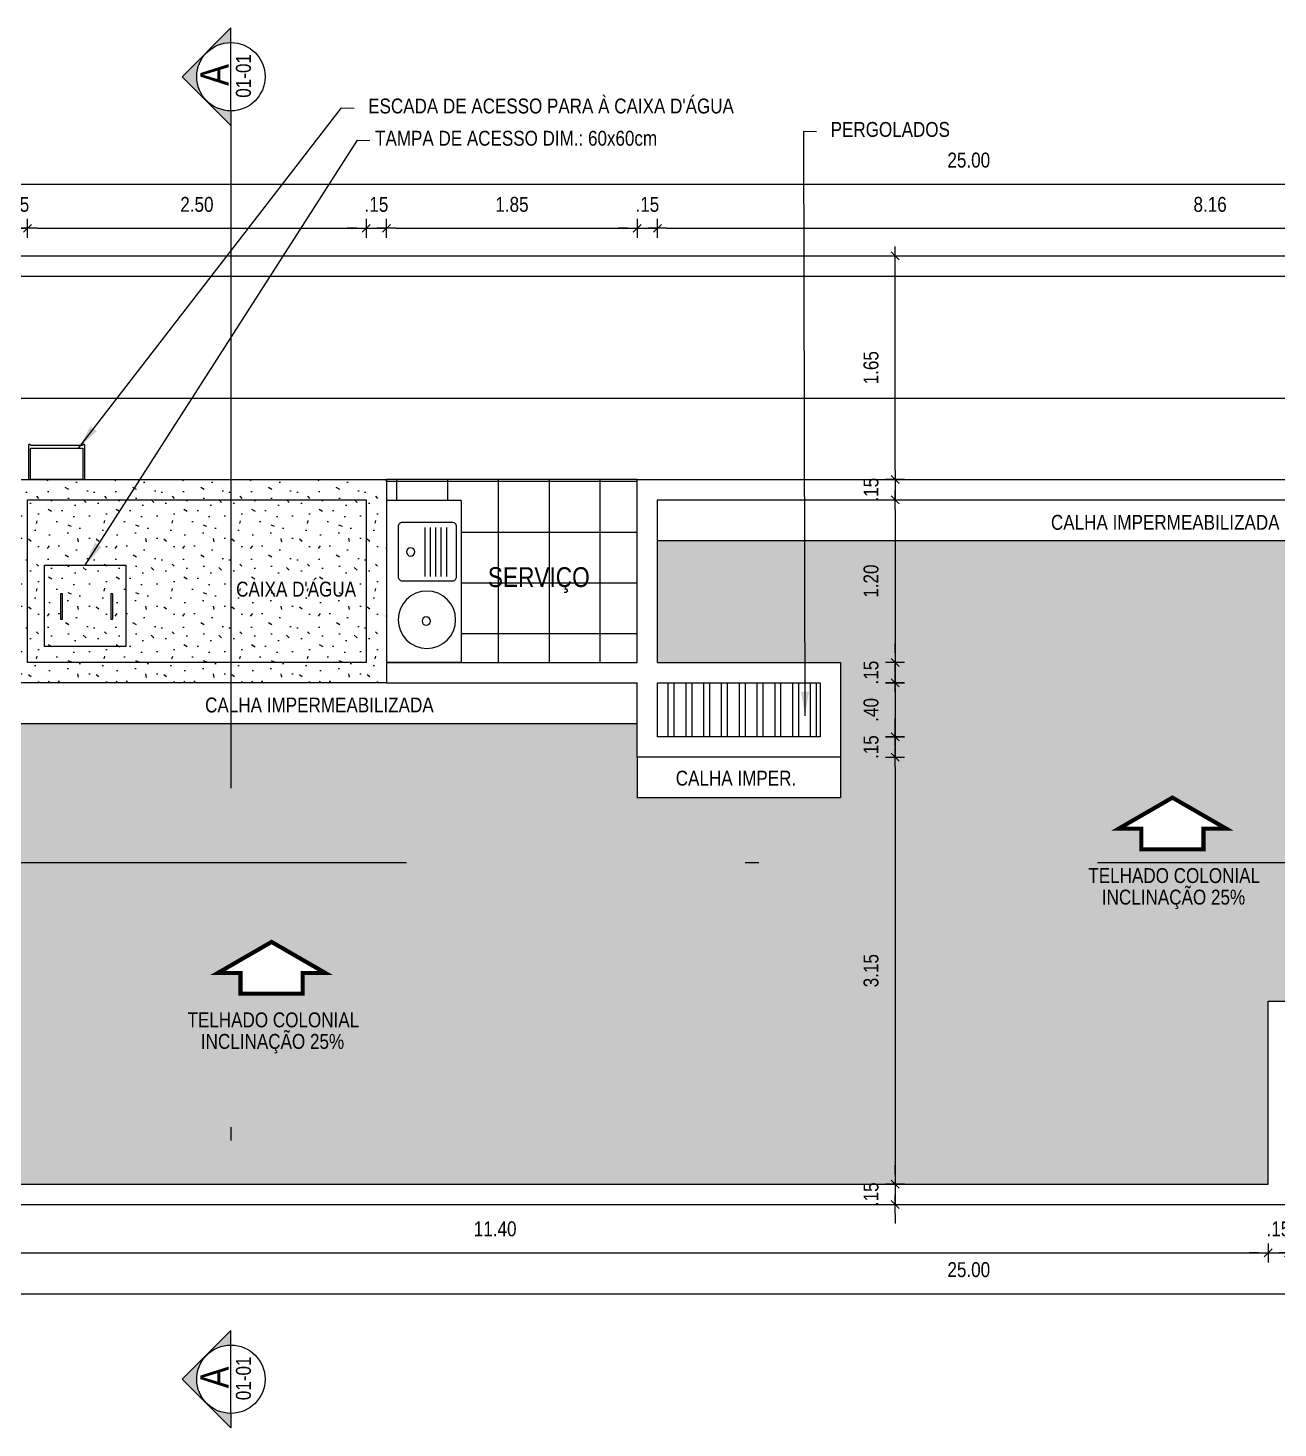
# Model space of a CAD drawing. Header units: millimetres. Extents: x -677 to -23, y -135 to 1112.
# Drawn here: x -60.89 to -51.67, y 851.77 to 862.11 of the extents above; entities that cross this region are included whole.
import ezdxf
from ezdxf.enums import TextEntityAlignment as Align

# ---------------------------------------------------------------- set-up
doc = ezdxf.new("R2010")
doc.units = ezdxf.units.MM
doc.header["$LTSCALE"] = 20
doc.header["$MEASUREMENT"] = 0
doc.header["$PDSIZE"] = -5
doc.linetypes.add('DASHDOT2', pattern=[0.5, 0.25, -0.125, 0, -0.125])
doc.linetypes.add('HIDDEN2', pattern=[0.1875, 0.125, -0.0625])
doc.layers.get('0').update_dxf_attribs({"linetype": 'CONTINUOUS'})
doc.layers.get('Defpoints').update_dxf_attribs({"linetype": 'CONTINUOUS'})
for name, color, linetype in [('AR-ALV', 5, 'CONTINUOUS'), ('COTA', 7, 'CONTINUOUS'), ('COTAS', 7, 'CONTINUOUS'), ('COTAS01', 7, 'CONTINUOUS'), ('E-txt-g', 3, 'CONTINUOUS'), ('ESPECIFICAÇÃO02', 7, 'CONTINUOUS'), ('LAYER4', 7, 'CONTINUOUS'), ('LAYER5', 8, 'CONTINUOUS'), ('LAYER7', 4, 'CONTINUOUS')]:
    doc.layers.add(name, color=color, linetype=linetype)
for name, color, linetype, lineweight in [('E-Cta-W', 7, 'CONTINUOUS', 20), ('E-Lay-9', 9, 'CONTINUOUS', 9), ('E-Pen-C', 4, 'CONTINUOUS', 15), ('E-Pen-G', 3, 'CONTINUOUS', 30), ('E-Txt-W', 7, 'CONTINUOUS', 20)]:
    doc.layers.add(name, color=color, linetype=linetype, lineweight=lineweight)
doc.styles.add('F2', font='swissc.ttf')
doc.styles.add('REG60', font='romans.shx', dxfattribs={"width": 0.8, "height": 0.15})
doc.styles.add('REG80', font='romans.shx', dxfattribs={"width": 0.8, "height": 0.2})
doc.dimstyles.new('DIMENSION-1', dxfattribs={"dimtxt": 0.11, "dimasz": 0.07, "dimexe": 1, "dimexo": 0, "dimgap": 0.12, "dimtad": 1, "dimzin": 7, "dimdsep": 46, "dimtxsty": 'F2', "dimblk1": 'TRACO', "dimblk2": 'TRACO', "dimsah": 1, "dimcen": 1, "dimse1": 1, "dimse2": 1, "dimclrd": 256, "dimclre": 256, "dimclrt": 6, "dimadec": 0, "dimazin": 0, "dimtfac": 1, "dimtix": 1, "dimtmove": 2, "dimatfit": 3, "dimldrblk": 'TRACO', "dimfxl": 1, "dimtolj": 1, "dimtzin": 0, "dimarcsym": 0})
doc.dimstyles.get("Standard").update_dxf_attribs({"dimtxt": 0.18, "dimasz": 0.18, "dimexe": 0.18, "dimexo": 0.0625, "dimgap": 0.09, "dimtad": 0, "dimtih": 1, "dimtoh": 1, "dimdec": 4, "dimzin": 0, "dimdsep": 46, "dimtxsty": 'Standard', "dimcen": 0.09, "dimadec": 0, "dimazin": 0, "dimtfac": 1, "dimtdec": 4, "dimtofl": 0, "dimtmove": 0, "dimatfit": 3, "dimfxl": 1, "dimtolj": 1, "dimtzin": 0, "dimarcsym": 0})

# ---------------------------------------------------------------- blocks, each defined once
blk = doc.blocks.new('TXT-AMB75')
at = {"layer": 'E-txt-g', "style": 'REG80', "width": 0.8, "flags": 8}
blk.add_attdef('TXT', text='', height=0.2, dxfattribs=at).set_placement((0.005, 0.296), align=Align.CENTER)
at = {"layer": 'E-Txt-W', "style": 'REG60', "width": 0.8, "flags": 8}
blk.add_attdef('TXT', text='', height=0.15, dxfattribs=at).set_placement((0.005, 0.027), align=Align.CENTER)
blk = doc.blocks.new('A$C656368A0')
at = {"layer": 'COTAS01', "color": 8}
for p, q in [((0, 1.196), (0, 0)), ((0, 1.196), (0.55, 1.196)), ((0.11, 0.997), (0.11, 0.635)), ((0.15, 0.997), (0.15, 0.635)), ((0.19, 0.997), (0.19, 0.635)), ((0.23, 0.997), (0.23, 0.635)), ((0.27, 0.997), (0.27, 0.635)), ((0, 0), (0.55, 0))]:
    blk.add_line(p, q, dxfattribs=at)
for centre in [(0.374, 0.816), (0.259, 0.305)]:
    blk.add_circle(centre, 0.0307, dxfattribs=at)
at = {"layer": 'ESPECIFICAÇÃO02', "color": 8}
blk.add_lwpolyline([(0.466, 0.633, -0.414214), (0.436, 0.603), (0.065, 0.603, -0.414214), (0.035, 0.633), (0.035, 1.003, -0.414214), (0.065, 1.033), (0.436, 1.033, -0.414214), (0.466, 1.003)], format="xyb", close=True, dxfattribs=at)
blk.add_circle((0.254, 0.315), 0.212, dxfattribs=at)
blk = doc.blocks.new('A$C52F82244')
at = {"layer": 'LAYER5'}
blk.add_hatch(color=2, dxfattribs=at).paths.add_polyline_path([(0.5, 0.85), (0, 0.35), (0.15, 0.35, -1), (0.85, 0.35), (1, 0.35)])
at = {"layer": 'LAYER4', "color": 2}
blk.add_line((0.15, 0.35), (0.85, 0.35), dxfattribs=at)
at = {"layer": 'LAYER7', "color": 2}
for p, q in [((0.5, 0.85), (0, 0.35)), ((0.5, 0.85), (1, 0.35)), ((0.15, 0.35), (0, 0.35)), ((0.85, 0.35), (1, 0.35))]:
    blk.add_line(p, q, dxfattribs=at)
blk.add_circle((0.5, 0.35), 0.35, dxfattribs=at)
blk = doc.blocks.new('Seta')
at = {"const_width": 2}
blk.add_lwpolyline([(10, 15), (10, 25.98), (25, 0), (10, -25.98), (10, -15), (0, -15), (0, 15)], close=True, dxfattribs=at)
blk = doc.blocks.new('TRACO')
at = {"layer": 'E-Pen-C'}
for p, q in [((-1, 0), (1, 0)), ((0, 1), (0, -1))]:
    blk.add_line(p, q, dxfattribs=at)
at = {"layer": 'E-Pen-G'}
blk.add_line((-0.42, -0.42), (0.42, 0.42), dxfattribs=at)
blk = doc.blocks.new('*D542')
at = {"color": 4, "lineweight": -2}
blk.add_line((-63.078, 853.065), (-51.809, 853.065), dxfattribs=at)
at = {"layer": 'Defpoints', "color": 0, "linetype": 'Continuous'}
for p in [(-63.148, 853.573), (-51.739, 853.573), (-51.739, 853.065)]:
    blk.add_point(p, dxfattribs=at)
at = {"color": 4, "linetype": 'Continuous', "lineweight": -2, "xscale": 0.07, "yscale": 0.07, "zscale": 0.07, "rotation": 180}
blk.add_blockref('TRACO', (-63.148, 853.065), dxfattribs=at)
at = {"color": 4, "linetype": 'Continuous', "lineweight": -2, "xscale": 0.07, "yscale": 0.07, "zscale": 0.07}
blk.add_blockref('TRACO', (-51.739, 853.065), dxfattribs=at)
at = {"color": 4, "linetype": 'Continuous', "insert": (-57.444, 853.242), "char_height": 0.11, "attachment_point": 5, "style": 'F2'}
blk.add_mtext('\\A1;11.40', dxfattribs=at)
blk = doc.blocks.new('*D543')
at = {"color": 4, "lineweight": -2}
for p, q in [((-51.809, 853.065), (-51.879, 853.065)), ((-51.739, 853.065), (-51.589, 853.065)), ((-51.519, 853.065), (-51.449, 853.065))]:
    blk.add_line(p, q, dxfattribs=at)
at = {"layer": 'Defpoints', "color": 0, "linetype": 'Continuous'}
for p in [(-51.739, 853.573), (-51.589, 853.573), (-51.589, 853.065)]:
    blk.add_point(p, dxfattribs=at)
at = {"color": 4, "linetype": 'Continuous', "lineweight": -2, "xscale": 0.07, "yscale": 0.07, "zscale": 0.07}
blk.add_blockref('TRACO', (-51.739, 853.065), dxfattribs=at)
at = {"color": 4, "linetype": 'Continuous', "lineweight": -2, "xscale": 0.07, "yscale": 0.07, "zscale": 0.07, "rotation": 180}
blk.add_blockref('TRACO', (-51.589, 853.065), dxfattribs=at)
at = {"color": 4, "linetype": 'Continuous', "insert": (-51.664, 853.242), "char_height": 0.11, "attachment_point": 5, "style": 'F2'}
blk.add_mtext('\\A1;.15', dxfattribs=at)
blk = doc.blocks.new('*D549')
at = {"color": 4, "lineweight": -2}
blk.add_line((-66.379, 852.764), (-41.519, 852.764), dxfattribs=at)
at = {"layer": 'Defpoints', "color": 0, "linetype": 'Continuous'}
for p in [(-66.449, 853.423), (-41.449, 853.423), (-41.449, 852.764)]:
    blk.add_point(p, dxfattribs=at)
at = {"color": 4, "linetype": 'Continuous', "lineweight": -2, "xscale": 0.07, "yscale": 0.07, "zscale": 0.07, "rotation": 180}
blk.add_blockref('TRACO', (-66.449, 852.764), dxfattribs=at)
at = {"color": 4, "linetype": 'Continuous', "lineweight": -2, "xscale": 0.07, "yscale": 0.07, "zscale": 0.07}
blk.add_blockref('TRACO', (-41.449, 852.764), dxfattribs=at)
at = {"color": 4, "linetype": 'Continuous', "insert": (-53.949, 852.941), "char_height": 0.11, "attachment_point": 5, "style": 'F2'}
blk.add_mtext('\\A1;25.00', dxfattribs=at)
blk = doc.blocks.new('*D560')
at = {"color": 4, "lineweight": -2}
for p, q in [((-61.115, 860.627), (-61.185, 860.627)), ((-61.045, 860.627), (-60.895, 860.627)), ((-60.825, 860.627), (-60.755, 860.627))]:
    blk.add_line(p, q, dxfattribs=at)
at = {"layer": 'Defpoints', "color": 0, "linetype": 'Continuous'}
for p in [(-60.895, 860.627), (-61.045, 858.623), (-60.895, 858.623)]:
    blk.add_point(p, dxfattribs=at)
at = {"color": 4, "linetype": 'Continuous', "lineweight": -2, "xscale": 0.07, "yscale": 0.07, "zscale": 0.07}
blk.add_blockref('TRACO', (-61.045, 860.627), dxfattribs=at)
at = {"color": 4, "linetype": 'Continuous', "lineweight": -2, "xscale": 0.07, "yscale": 0.07, "zscale": 0.07, "rotation": 180}
blk.add_blockref('TRACO', (-60.895, 860.627), dxfattribs=at)
at = {"color": 4, "linetype": 'Continuous', "insert": (-60.97, 860.803), "char_height": 0.11, "attachment_point": 5, "style": 'F2'}
blk.add_mtext('\\A1;.15', dxfattribs=at)
blk = doc.blocks.new('*D561')
at = {"color": 4, "lineweight": -2}
blk.add_line((-60.825, 860.627), (-58.465, 860.627), dxfattribs=at)
at = {"layer": 'Defpoints', "color": 0, "linetype": 'Continuous'}
for p in [(-58.395, 860.627), (-60.895, 858.623), (-58.395, 858.623)]:
    blk.add_point(p, dxfattribs=at)
at = {"color": 4, "linetype": 'Continuous', "lineweight": -2, "xscale": 0.07, "yscale": 0.07, "zscale": 0.07, "rotation": 180}
blk.add_blockref('TRACO', (-60.895, 860.627), dxfattribs=at)
at = {"color": 4, "linetype": 'Continuous', "lineweight": -2, "xscale": 0.07, "yscale": 0.07, "zscale": 0.07}
blk.add_blockref('TRACO', (-58.395, 860.627), dxfattribs=at)
at = {"color": 4, "linetype": 'Continuous', "insert": (-59.645, 860.803), "char_height": 0.11, "attachment_point": 5, "style": 'F2'}
blk.add_mtext('\\A1;2.50', dxfattribs=at)
blk = doc.blocks.new('*D562')
at = {"color": 4, "lineweight": -2}
for p, q in [((-58.465, 860.627), (-58.535, 860.627)), ((-58.395, 860.627), (-58.245, 860.627)), ((-58.175, 860.627), (-58.105, 860.627))]:
    blk.add_line(p, q, dxfattribs=at)
at = {"layer": 'Defpoints', "color": 0, "linetype": 'Continuous'}
for p in [(-58.245, 860.627), (-58.395, 858.623), (-58.245, 858.623)]:
    blk.add_point(p, dxfattribs=at)
at = {"color": 4, "linetype": 'Continuous', "lineweight": -2, "xscale": 0.07, "yscale": 0.07, "zscale": 0.07}
blk.add_blockref('TRACO', (-58.395, 860.627), dxfattribs=at)
at = {"color": 4, "linetype": 'Continuous', "lineweight": -2, "xscale": 0.07, "yscale": 0.07, "zscale": 0.07, "rotation": 180}
blk.add_blockref('TRACO', (-58.245, 860.627), dxfattribs=at)
at = {"color": 4, "linetype": 'Continuous', "insert": (-58.32, 860.803), "char_height": 0.11, "attachment_point": 5, "style": 'F2'}
blk.add_mtext('\\A1;.15', dxfattribs=at)
blk = doc.blocks.new('*D563')
at = {"color": 4, "lineweight": -2}
blk.add_line((-58.175, 860.627), (-56.466, 860.627), dxfattribs=at)
at = {"layer": 'Defpoints', "color": 0, "linetype": 'Continuous'}
for p in [(-56.396, 860.627), (-58.245, 858.623), (-56.396, 858.579)]:
    blk.add_point(p, dxfattribs=at)
at = {"color": 4, "linetype": 'Continuous', "lineweight": -2, "xscale": 0.07, "yscale": 0.07, "zscale": 0.07, "rotation": 180}
blk.add_blockref('TRACO', (-58.245, 860.627), dxfattribs=at)
at = {"color": 4, "linetype": 'Continuous', "lineweight": -2, "xscale": 0.07, "yscale": 0.07, "zscale": 0.07}
blk.add_blockref('TRACO', (-56.396, 860.627), dxfattribs=at)
at = {"color": 4, "linetype": 'Continuous', "insert": (-57.32, 860.803), "char_height": 0.11, "attachment_point": 5, "style": 'F2'}
blk.add_mtext('\\A1;1.85', dxfattribs=at)
blk = doc.blocks.new('*D564')
at = {"color": 4, "lineweight": -2}
for p, q in [((-56.466, 860.627), (-56.536, 860.627)), ((-56.396, 860.627), (-56.246, 860.627)), ((-56.176, 860.627), (-56.106, 860.627))]:
    blk.add_line(p, q, dxfattribs=at)
at = {"layer": 'Defpoints', "color": 0, "linetype": 'Continuous'}
for p in [(-56.246, 860.627), (-56.396, 858.579), (-56.246, 858.579)]:
    blk.add_point(p, dxfattribs=at)
at = {"color": 4, "linetype": 'Continuous', "lineweight": -2, "xscale": 0.07, "yscale": 0.07, "zscale": 0.07}
blk.add_blockref('TRACO', (-56.396, 860.627), dxfattribs=at)
at = {"color": 4, "linetype": 'Continuous', "lineweight": -2, "xscale": 0.07, "yscale": 0.07, "zscale": 0.07, "rotation": 180}
blk.add_blockref('TRACO', (-56.246, 860.627), dxfattribs=at)
at = {"color": 4, "linetype": 'Continuous', "insert": (-56.321, 860.803), "char_height": 0.11, "attachment_point": 5, "style": 'F2'}
blk.add_mtext('\\A1;.15', dxfattribs=at)
blk = doc.blocks.new('*D565')
at = {"color": 4, "lineweight": -2}
blk.add_line((-56.176, 860.627), (-48.159, 860.627), dxfattribs=at)
at = {"layer": 'Defpoints', "color": 0, "linetype": 'Continuous'}
for p in [(-48.089, 860.627), (-56.246, 858.579), (-48.089, 858.623)]:
    blk.add_point(p, dxfattribs=at)
at = {"color": 4, "linetype": 'Continuous', "lineweight": -2, "xscale": 0.07, "yscale": 0.07, "zscale": 0.07, "rotation": 180}
blk.add_blockref('TRACO', (-56.246, 860.627), dxfattribs=at)
at = {"color": 4, "linetype": 'Continuous', "lineweight": -2, "xscale": 0.07, "yscale": 0.07, "zscale": 0.07}
blk.add_blockref('TRACO', (-48.089, 860.627), dxfattribs=at)
at = {"color": 4, "linetype": 'Continuous', "insert": (-52.168, 860.803), "char_height": 0.11, "attachment_point": 5, "style": 'F2'}
blk.add_mtext('\\A1;8.16', dxfattribs=at)
blk = doc.blocks.new('*D568')
at = {"color": 4, "lineweight": -2}
blk.add_line((-66.379, 860.954), (-41.519, 860.954), dxfattribs=at)
at = {"layer": 'Defpoints', "color": 0, "linetype": 'Continuous'}
for p in [(-41.449, 860.954), (-66.449, 860.423), (-41.449, 860.423)]:
    blk.add_point(p, dxfattribs=at)
at = {"color": 4, "linetype": 'Continuous', "lineweight": -2, "xscale": 0.07, "yscale": 0.07, "zscale": 0.07, "rotation": 180}
blk.add_blockref('TRACO', (-66.449, 860.954), dxfattribs=at)
at = {"color": 4, "linetype": 'Continuous', "lineweight": -2, "xscale": 0.07, "yscale": 0.07, "zscale": 0.07}
blk.add_blockref('TRACO', (-41.449, 860.954), dxfattribs=at)
at = {"color": 4, "linetype": 'Continuous', "insert": (-53.949, 861.13), "char_height": 0.11, "attachment_point": 5, "style": 'F2'}
blk.add_mtext('\\A1;25.00', dxfattribs=at)
blk = doc.blocks.new('*D578')
at = {"color": 4, "lineweight": -2}
for p, q in [((-54.493, 858.843), (-54.493, 858.913)), ((-54.493, 858.773), (-54.493, 858.623)), ((-54.493, 858.553), (-54.493, 858.483))]:
    blk.add_line(p, q, dxfattribs=at)
at = {"layer": 'Defpoints', "color": 0, "linetype": 'Continuous'}
for p in [(-54.711, 858.773), (-54.711, 858.623), (-54.493, 858.623)]:
    blk.add_point(p, dxfattribs=at)
at = {"color": 4, "linetype": 'Continuous', "lineweight": -2, "xscale": 0.07, "yscale": 0.07, "zscale": 0.07}
for p, rotation in [((-54.493, 858.773), 270), ((-54.493, 858.623), 90)]:
    blk.add_blockref('TRACO', p, dxfattribs=dict(at, rotation=rotation))
at = {"color": 4, "linetype": 'Continuous', "insert": (-54.67, 858.698), "char_height": 0.11, "attachment_point": 5, "rotation": 90, "style": 'F2'}
blk.add_mtext('\\A1;.15', dxfattribs=at)
blk = doc.blocks.new('*D579')
at = {"color": 4, "lineweight": -2}
blk.add_line((-54.493, 858.553), (-54.493, 857.493), dxfattribs=at)
at = {"layer": 'Defpoints', "color": 0, "linetype": 'Continuous'}
for p in [(-54.711, 858.623), (-54.896, 857.423), (-54.493, 857.423)]:
    blk.add_point(p, dxfattribs=at)
at = {"color": 4, "linetype": 'Continuous', "lineweight": -2, "xscale": 0.07, "yscale": 0.07, "zscale": 0.07}
for p, rotation in [((-54.493, 858.623), 90), ((-54.493, 857.423), 270)]:
    blk.add_blockref('TRACO', p, dxfattribs=dict(at, rotation=rotation))
at = {"color": 4, "linetype": 'Continuous', "insert": (-54.67, 858.023), "char_height": 0.11, "attachment_point": 5, "rotation": 90, "style": 'F2'}
blk.add_mtext('\\A1;1.20', dxfattribs=at)
blk = doc.blocks.new('*D580')
at = {"color": 4, "lineweight": -2}
for p, q in [((-54.493, 857.493), (-54.493, 857.563)), ((-54.493, 857.423), (-54.493, 857.273)), ((-54.493, 857.203), (-54.493, 857.133))]:
    blk.add_line(p, q, dxfattribs=at)
at = {"layer": 'Defpoints', "color": 0, "linetype": 'Continuous'}
for p in [(-54.896, 857.423), (-55.046, 857.273), (-54.493, 857.273)]:
    blk.add_point(p, dxfattribs=at)
at = {"color": 4, "linetype": 'Continuous', "lineweight": -2, "xscale": 0.07, "yscale": 0.07, "zscale": 0.07}
for p, rotation in [((-54.493, 857.423), 270), ((-54.493, 857.273), 90)]:
    blk.add_blockref('TRACO', p, dxfattribs=dict(at, rotation=rotation))
at = {"color": 4, "linetype": 'Continuous', "insert": (-54.67, 857.348), "char_height": 0.11, "attachment_point": 5, "rotation": 90, "style": 'F2'}
blk.add_mtext('\\A1;.15', dxfattribs=at)
blk = doc.blocks.new('*D581')
at = {"color": 4, "lineweight": -2}
for p, q in [((-54.493, 857.343), (-54.493, 857.413)), ((-54.493, 857.273), (-54.493, 856.873)), ((-54.493, 856.803), (-54.493, 856.733))]:
    blk.add_line(p, q, dxfattribs=at)
at = {"layer": 'Defpoints', "color": 0, "linetype": 'Continuous'}
for p in [(-55.046, 857.273), (-55.046, 856.873), (-54.493, 856.873)]:
    blk.add_point(p, dxfattribs=at)
at = {"color": 4, "linetype": 'Continuous', "lineweight": -2, "xscale": 0.07, "yscale": 0.07, "zscale": 0.07}
for p, rotation in [((-54.493, 857.273), 270), ((-54.493, 856.873), 90)]:
    blk.add_blockref('TRACO', p, dxfattribs=dict(at, rotation=rotation))
at = {"color": 4, "linetype": 'Continuous', "insert": (-54.67, 857.073), "char_height": 0.11, "attachment_point": 5, "rotation": 90, "style": 'F2'}
blk.add_mtext('\\A1;.40', dxfattribs=at)
blk = doc.blocks.new('*D582')
at = {"color": 4, "lineweight": -2}
for p, q in [((-54.493, 856.943), (-54.493, 857.013)), ((-54.493, 856.873), (-54.493, 856.723)), ((-54.493, 856.653), (-54.493, 856.583))]:
    blk.add_line(p, q, dxfattribs=at)
at = {"layer": 'Defpoints', "color": 0, "linetype": 'Continuous'}
for p in [(-55.046, 856.873), (-54.896, 856.723), (-54.493, 856.723)]:
    blk.add_point(p, dxfattribs=at)
at = {"color": 4, "linetype": 'Continuous', "lineweight": -2, "xscale": 0.07, "yscale": 0.07, "zscale": 0.07}
for p, rotation in [((-54.493, 856.873), 270), ((-54.493, 856.723), 90)]:
    blk.add_blockref('TRACO', p, dxfattribs=dict(at, rotation=rotation))
at = {"color": 4, "linetype": 'Continuous', "insert": (-54.67, 856.798), "char_height": 0.11, "attachment_point": 5, "rotation": 90, "style": 'F2'}
blk.add_mtext('\\A1;.15', dxfattribs=at)
blk = doc.blocks.new('*D583')
at = {"color": 4, "lineweight": -2}
blk.add_line((-54.493, 856.653), (-54.493, 853.643), dxfattribs=at)
at = {"layer": 'Defpoints', "color": 0, "linetype": 'Continuous'}
for p in [(-54.896, 856.723), (-54.494, 853.573), (-54.493, 853.573)]:
    blk.add_point(p, dxfattribs=at)
at = {"color": 4, "linetype": 'Continuous', "lineweight": -2, "xscale": 0.07, "yscale": 0.07, "zscale": 0.07}
for p, rotation in [((-54.493, 856.723), 90), ((-54.493, 853.573), 270)]:
    blk.add_blockref('TRACO', p, dxfattribs=dict(at, rotation=rotation))
at = {"color": 4, "linetype": 'Continuous', "insert": (-54.67, 855.148), "char_height": 0.11, "attachment_point": 5, "rotation": 90, "style": 'F2'}
blk.add_mtext('\\A1;3.15', dxfattribs=at)
blk = doc.blocks.new('*D584')
at = {"color": 4, "lineweight": -2}
for p, q in [((-54.493, 853.643), (-54.493, 853.713)), ((-54.493, 853.573), (-54.493, 853.423)), ((-54.493, 853.353), (-54.493, 853.283))]:
    blk.add_line(p, q, dxfattribs=at)
at = {"layer": 'Defpoints', "color": 0, "linetype": 'Continuous'}
for p in [(-54.494, 853.573), (-54.494, 853.423), (-54.493, 853.423)]:
    blk.add_point(p, dxfattribs=at)
at = {"color": 4, "linetype": 'Continuous', "lineweight": -2, "xscale": 0.07, "yscale": 0.07, "zscale": 0.07}
for p, rotation in [((-54.493, 853.573), 270), ((-54.493, 853.423), 90)]:
    blk.add_blockref('TRACO', p, dxfattribs=dict(at, rotation=rotation))
at = {"color": 4, "linetype": 'Continuous', "insert": (-54.67, 853.498), "char_height": 0.11, "attachment_point": 5, "rotation": 90, "style": 'F2'}
blk.add_mtext('\\A1;.15', dxfattribs=at)
blk = doc.blocks.new('*D585')
at = {"color": 4, "lineweight": -2}
blk.add_line((-54.493, 858.843), (-54.493, 860.353), dxfattribs=at)
at = {"layer": 'Defpoints', "color": 0, "linetype": 'Continuous'}
for p in [(-56.396, 860.423), (-54.493, 860.423), (-56.396, 858.773)]:
    blk.add_point(p, dxfattribs=at)
at = {"color": 4, "linetype": 'Continuous', "lineweight": -2, "xscale": 0.07, "yscale": 0.07, "zscale": 0.07}
for p, rotation in [((-54.493, 860.423), 90), ((-54.493, 858.773), 270)]:
    blk.add_blockref('TRACO', p, dxfattribs=dict(at, rotation=rotation))
at = {"color": 4, "linetype": 'Continuous', "insert": (-54.67, 859.598), "char_height": 0.11, "attachment_point": 5, "rotation": 90, "style": 'F2'}
blk.add_mtext('\\A1;1.65', dxfattribs=at)

msp = doc.modelspace()

# ---------------------------------------------------------------- hatches: boundary and pattern name
at = {"linetype": 'Continuous'}
h = msp.add_hatch(dxfattribs=at)
h.set_pattern_fill('STIP2', color=8, scale=0.5, style=0, pattern_type=2)
h.set_pattern_definition([(0, (-84.37393, 308.09877), (0, 0.5), [0, -0.5]), (0, (-84.31393, 308.01877), (0, 0.5), [0, -0.5]), (0, (-84.33893, 307.89877), (0, 0.5), [0, -0.5]), (0, (-84.16393, 307.78377), (0, 0.5), [0, -0.5]), (0, (-84.17893, 307.96377), (0, 0.5), [0, -0.5]), (0, (-84.04393, 308.08377), (0, 0.5), [0, -0.5]), (0, (-84.21893, 308.11877), (0, 0.5), [0, -0.5]), (0, (-84.00893, 307.91377), (0, 0.5), [0, -0.5]), (0, (-84.03393, 307.75377), (0, 0.5), [0, -0.5]), (0, (-84.40393, 307.67877), (0, 0.5), [0, -0.5]), (0, (-84.31393, 307.77877), (0, 0.5), [0, -0.5]), (0, (-84.24393, 307.68377), (0, 0.5), [0, -0.5]), (0, (-83.93893, 308.00377), (0, 0.5), [0, -0.5]), (0, (-84.09893, 307.87877), (0, 0.5), [0, -0.5]), (0, (-84.13893, 308.04377), (0, 0.5), [0, -0.5]), (0, (-84.05393, 307.99877), (0, 0.5), [0, -0.5]), (0, (-84.23393, 307.86377), (0, 0.5), [0, -0.5]), (0, (-84.09393, 308.13377), (0, 0.5), [0, -0.5]), (0, (-83.93893, 307.83877), (0, 0.5), [0, -0.5]), (0, (-83.95393, 307.68877), (0, 0.5), [0, -0.5]), (75.9638, (-84.32893, 307.94877), (-0.49999903, -1.500000273), [0.0206155, -2.0409375]), (329.0362, (-84.24393, 308.053775), (-1.499999011, 1.000001242), [0.029155, -2.886321]), (338.1986, (-84.09893, 307.938775), (1.500000137, -0.499999955), [0.026926, -2.6656565]), (149.0362, (-84.09393, 307.698775), (1.499999011, -1.000001242), [0.029155, -2.886321]), (53.1301, (-84.24893, 307.76377), (1.000000062, 1.499999959), [0.025, -2.475]), (315, (-83.98393, 308.12377), (0.50000015, -1e-16), [0.0282845, -0.6788225]), (101.3099, (-84.01893, 307.81377), (-0.499998816, 2.000000376), [0.025495, -2.5240145]), (323.1301, (-84.38893, 307.83377), (1.499999959, -1.000000062), [0.025, -2.475]), (315, (-84.32893, 308.14877), (0.50000015, -1e-16), [0.021213, -0.6858935])])
h.paths.add_polyline_path([(-61.045, 858.773), (-58.245, 858.773), (-58.245, 857.273), (-61.045, 857.273)])
h.paths.add_polyline_path([(-59.36, 857.871), (-58.465, 857.871), (-58.465, 858.085), (-59.36, 858.085)], flags=24)
h = msp.add_hatch()
h.set_pattern_fill('ANSI37,_O', color=8, scale=3, angle=45)
h.set_pattern_definition([(90, (-84.41893, 301.88542), (-0.375, 6e-17), []), (180, (-84.41893, 301.88542), (-6e-17, -0.375), [])])
h.paths.add_polyline_path([(-58.245, 858.773), (-58.245, 858.62), (-57.694, 858.62), (-57.694, 857.423), (-56.396, 857.423), (-56.396, 858.773)])
h.paths.add_polyline_path([(-57.511, 857.887), (-56.734, 857.887), (-56.734, 858.177), (-57.511, 858.177)], flags=24)
h = msp.add_hatch(dxfattribs=at)
h.set_pattern_fill('TROOF1', color=8, scale=0.15, angle=180, style=0, pattern_type=2)
h.set_pattern_definition([(180, (-84.41893, 307.66377), (-0.15, -0.15), [0.048, -0.102]), (305.2176, (-84.5629314, 307.648775), (-1.05000017453, 1.49999987498), [0.03121305, -3.0900849]), (340.71, (-84.5449314, 307.623275), (-2.550000777635, 0.8999979741), [0.0317844, -3.1466586]), (19.29, (-84.5149314, 307.612775), (2.550000777635, 0.8999979741), [0.0317844, -3.1466586]), (54.7824, (-84.4849314, 307.623275), (1.05000017453, 1.49999987498), [0.03121305, -3.0900849]), (90, (-84.46693, 307.64877), (-0.15, 0.15), [0.015, -0.135]), (270, (-84.56293, 307.66377), (0.15, -0.15), [0.015, -0.135]), (180, (-84.41893, 307.65777), (-0.15, -0.15), [0.042, -0.108]), (306.3844, (-84.5689314, 307.645775), (-1.650001937525, 2.24999858293), [0.0354012, -3.50472585]), (342.3499, (-84.5479314, 307.617275), (2.850000422915, -0.899998778574), [0.0346302, -3.42838875]), (17.6501, (-84.5149314, 307.606775), (-2.850000422915, -0.899998778574), [0.0346302, -3.42838875]), (53.6156, (-84.4819314, 307.617275), (1.650001937525, 2.24999858293), [0.0354012, -3.50472585]), (90, (-84.46093, 307.64577), (-0.15, 0.15), [0.012, -0.138]), (270, (-84.56893, 307.65777), (0.15, -0.15), [0.012, -0.138]), (180, (-84.56293, 307.65777), (-0.15, -0.15), [0.006, -0.144]), (267.3974, (-84.4609314, 307.645775), (0.1500021288, 3.14999989794), [0.13213635, -3.17127105]), (272.6026, (-84.5689314, 307.645775), (0.1500021288, -3.14999989794), [0.13213635, -3.17127105]), (180, (-84.56293, 307.66377), (-0.15, -0.15), [0.006, -0.144])])
h.paths.add_polyline_path([(-63.148, 858.323), (-63.148, 853.573), (-51.739, 853.573), (-51.739, 854.923), (-50.589, 854.923), (-50.589, 853.573), (-44.739, 853.573), (-44.739, 856.273), (-48.089, 856.273), (-48.089, 858.323), (-56.246, 858.323), (-56.246, 857.423), (-54.896, 857.423), (-54.896, 856.423), (-56.396, 856.423), (-56.396, 856.973), (-61.045, 856.973), (-61.045, 858.323)])
h.paths.add_polyline_path([(-59.698, 854.699), (-58.464, 854.699), (-58.464, 854.872), (-59.698, 854.872)], flags=24)
h.paths.add_polyline_path([(-59.629, 854.494), (-58.544, 854.494), (-58.544, 854.752), (-59.629, 854.752)], flags=24)
h.paths.add_polyline_path([(-59.324, 855.131), (-59.492, 855.131), (-59.094, 855.361), (-58.697, 855.131), (-58.865, 855.131), (-58.865, 854.978), (-59.324, 854.978)], flags=16)
h.paths.add_polyline_path([(-53.05, 855.764), (-51.815, 855.764), (-51.815, 855.937), (-53.05, 855.937)], flags=24)
h.paths.add_polyline_path([(-52.981, 855.559), (-51.895, 855.559), (-51.895, 855.817), (-52.981, 855.817)], flags=24)
h.paths.add_polyline_path([(-52.675, 856.196), (-52.843, 856.196), (-52.446, 856.426), (-52.049, 856.196), (-52.217, 856.196), (-52.217, 856.043), (-52.675, 856.043)], flags=16)
h.paths.add_polyline_path([(-47.107, 854.545), (-45.872, 854.545), (-45.872, 854.718), (-47.107, 854.718)], flags=24)
h.paths.add_polyline_path([(-47.038, 854.34), (-45.952, 854.34), (-45.952, 854.598), (-47.038, 854.598)], flags=24)
h.paths.add_polyline_path([(-46.732, 854.977), (-46.9, 854.977), (-46.503, 855.207), (-46.105, 854.977), (-46.273, 854.977), (-46.273, 854.824), (-46.732, 854.824)], flags=16)
h.paths.add_polyline_path([(-54.554, 854.994), (-54.554, 855.305), (-54.784, 855.305), (-54.784, 854.994)], flags=24)
h.paths.add_polyline_path([(-54.554, 856.678), (-54.554, 856.915), (-54.784, 856.915), (-54.784, 856.678)], flags=24)
h.paths.add_polyline_path([(-54.554, 856.952), (-54.554, 857.19), (-54.784, 857.19), (-54.784, 856.952)], flags=24)
h.paths.add_polyline_path([(-54.554, 857.228), (-54.554, 857.465), (-54.784, 857.465), (-54.784, 857.228)], flags=24)
h.paths.add_polyline_path([(-54.554, 857.866), (-54.554, 858.176), (-54.784, 858.176), (-54.784, 857.866)], flags=24)
h.paths.add_polyline_path([(-50.242, 856.619), (-50.242, 856.929), (-50.473, 856.929), (-50.473, 856.619)], flags=24)
h.paths.add_polyline_path([(-50.243, 854.728), (-50.243, 854.965), (-50.473, 854.965), (-50.473, 854.728)], flags=24)
h.paths.add_polyline_path([(-50.243, 854.016), (-50.243, 854.326), (-50.473, 854.326), (-50.473, 854.016)], flags=24)
h.paths.add_polyline_path([(-48.346, 857.444), (-48.346, 857.754), (-48.576, 857.754), (-48.576, 857.444)], flags=24)
h.paths.add_polyline_path([(-45.004, 854.919), (-45.004, 855.229), (-45.235, 855.229), (-45.235, 854.919)], flags=24)
h = msp.add_hatch(dxfattribs=at)
h.set_pattern_fill('ANSI32', color=8, scale=0.35, angle=45, style=0)
h.set_pattern_definition([(90, (68.30234, 240.03175), (0.13125, 3e-17), []), (90, (68.2586, 240.0755), (0.13125, 3e-17), [])])
h.paths.add_polyline_path([(-55.046, 856.873), (-55.046, 857.273), (-56.246, 857.273), (-56.246, 856.873)])

# ---------------------------------------------------------------- linework, layer by layer
at = {"color": 7, "linetype": 'Continuous'}
for p, q in [((-66.449, 860.423), (-41.449, 860.423)), ((-66.299, 860.273), (-41.599, 860.273)), ((-56.246, 858.323), (-48.089, 858.323)), ((-61.045, 856.973), (-56.396, 856.973)), ((-56.396, 856.723), (-56.396, 856.423)), ((-54.896, 856.723), (-54.896, 856.423)), ((-54.896, 856.423), (-56.396, 856.423))]:
    msp.add_line(p, q, dxfattribs=at)
at = {"color": 5, "linetype": 'Continuous'}
for p, q in [((-56.396, 858.773), (-47.939, 858.773)), ((-56.396, 857.423), (-56.396, 858.773)), ((-56.246, 858.623), (-48.089, 858.623)), ((-56.246, 857.423), (-56.246, 858.623)), ((-58.245, 857.423), (-56.396, 857.423)), ((-58.245, 857.273), (-56.396, 857.273)), ((-63.148, 853.573), (-51.739, 853.573)), ((-63.298, 853.423), (-44.589, 853.423))]:
    msp.add_line(p, q, dxfattribs=at)
at = {"color": 7, "linetype": 'Continuous'}
msp.add_lwpolyline([(-60.888, 858.773), (-60.472, 858.773), (-60.472, 859.025, 1), (-60.488, 859.025), (-60.872, 859.025, 1), (-60.888, 859.025)], format="xyb", close=True, dxfattribs=at)
msp.add_lwpolyline([(-60.488, 858.773), (-60.872, 858.773), (-60.872, 859.005), (-60.488, 859.005)], close=True, dxfattribs=at)
at = {"color": 1, "linetype": 'Continuous'}
msp.add_lwpolyline([(-61.045, 858.773), (-58.245, 858.773), (-58.245, 857.273), (-61.045, 857.273)], close=True, dxfattribs=at)
at = {"color": 8, "linetype": 'HIDDEN2'}
msp.add_lwpolyline([(-60.895, 858.623), (-58.395, 858.623), (-58.395, 857.423), (-60.895, 857.423)], close=True, dxfattribs=at)
at = {"color": 8, "linetype": 'Continuous'}
for points in [[(-60.17, 857.54), (-60.77, 857.54), (-60.77, 858.14), (-60.17, 858.14)], [(-60.636, 857.93), (-60.651, 857.93), (-60.651, 857.743), (-60.636, 857.743)], [(-60.266, 857.93), (-60.281, 857.93), (-60.281, 857.743), (-60.266, 857.743)]]:
    msp.add_lwpolyline(points, close=True, dxfattribs=at)
at = {"color": 5, "linetype": 'Continuous'}
for points in [[(-56.246, 857.423), (-54.896, 857.423), (-54.896, 856.723), (-56.396, 856.723), (-56.396, 857.273)], [(-51.739, 853.573), (-51.739, 854.923), (-50.589, 854.923), (-50.589, 853.573)]]:
    msp.add_lwpolyline(points, dxfattribs=at)
msp.add_lwpolyline([(-56.246, 857.273), (-55.046, 857.273), (-55.046, 856.873), (-56.246, 856.873)], close=True, dxfattribs=at)
at = {"layer": 'AR-ALV', "color": 2, "linetype": 'DASHDOT2'}
for p, q in [((-59.394, 861.494), (-59.394, 851.87)), ((-37.899, 855.944), (-67.333, 855.944))]:
    msp.add_line(p, q, dxfattribs=at)
at = {"layer": 'COTA', "color": 8, "linetype": 'Continuous'}
for p, q in [((-63.898, 859.373), (-47.339, 859.373)), ((-56.396, 858.773), (-58.245, 858.773))]:
    msp.add_line(p, q, dxfattribs=at)

# ---------------------------------------------------------------- block references
ref = msp.add_blockref('TXT-AMB75', (-52.489, 858.186), dxfattribs=dict(xscale=-0.7290000000000001, yscale=0.7290000000000001, zscale=0.7290000000000001))
ref.add_attrib('TXT', 'CALHA IMPERMEABILIZADA', dxfattribs={"layer": 'E-txt-g', "color": 2, "height": 0.11, "style": 'F2'}).set_placement((-52.499, 858.402), align=Align.CENTER)
ref = msp.add_blockref('TXT-AMB75', (-57.127, 857.764), dxfattribs=dict(xscale=0.7290000000000001, yscale=0.7290000000000001, zscale=0.7290000000000001))
ref.add_attrib('TXT', 'SERVIÇO', dxfattribs={"layer": 'E-txt-g', "color": 2, "height": 0.1458, "style": 'F2'}).set_placement((-57.122, 857.98), align=Align.CENTER)
ref = msp.add_blockref('TXT-AMB75', (-58.903, 857.693), dxfattribs=dict(xscale=-0.7290000000000001, yscale=0.7290000000000001, zscale=0.7290000000000001))
ref.add_attrib('TXT', "CAIXA D'ÁGUA", dxfattribs={"layer": 'E-txt-g', "color": 2, "height": 0.11, "style": 'F2'}).set_placement((-58.913, 857.909), align=Align.CENTER)
ref = msp.add_blockref('TXT-AMB75', (-58.731, 856.838), dxfattribs=dict(xscale=-0.7290000000000001, yscale=0.7290000000000001, zscale=0.7290000000000001))
ref.add_attrib('TXT', 'CALHA IMPERMEABILIZADA', dxfattribs={"layer": 'E-txt-g', "color": 2, "height": 0.11, "style": 'F2'}).set_placement((-58.741, 857.054), align=Align.CENTER)
ref = msp.add_blockref('TXT-AMB75', (-55.657, 856.298), dxfattribs=dict(xscale=-0.7290000000000001, yscale=0.7290000000000001, zscale=0.7290000000000001))
ref.add_attrib('TXT', 'CALHA IMPER.', dxfattribs={"layer": 'E-txt-g', "color": 2, "height": 0.11, "style": 'F2'}).set_placement((-55.667, 856.514), align=Align.CENTER)
ref = msp.add_blockref('TXT-AMB75', (-52.43, 855.579), dxfattribs=dict(xscale=-0.7290000000000001, yscale=0.7290000000000001, zscale=0.7290000000000001))
ref.add_attrib('TXT', 'TELHADO COLONIAL', dxfattribs={"layer": 'E-txt-g', "color": 2, "height": 0.11, "style": 'F2'}).set_placement((-52.433, 855.795), align=Align.CENTER)
ref.add_attrib('TXT', 'INCLINAÇÃO 25%', dxfattribs={"layer": 'E-Txt-W', "height": 0.11, "style": 'F2'}).set_placement((-52.438, 855.636), align=Align.CENTER)
ref = msp.add_blockref('TXT-AMB75', (-59.079, 854.514), dxfattribs=dict(xscale=-0.7290000000000001, yscale=0.7290000000000001, zscale=0.7290000000000001))
ref.add_attrib('TXT', 'TELHADO COLONIAL', dxfattribs={"layer": 'E-txt-g', "color": 2, "height": 0.11, "style": 'F2'}).set_placement((-59.081, 854.73), align=Align.CENTER)
ref.add_attrib('TXT', 'INCLINAÇÃO 25%', dxfattribs={"layer": 'E-Txt-W', "height": 0.11, "style": 'F2'}).set_placement((-59.087, 854.571), align=Align.CENTER)
at = {"layer": 'COTAS', "ltscale": 0.35, "xscale": -1}
msp.add_blockref('A$C656368A0', (-57.694, 857.423), dxfattribs=at)
at = {"layer": 'E-Lay-9', "color": 6, "xscale": 0.01528799999998609, "yscale": 0.01528799999998609, "zscale": 0.01528799999998609, "rotation": 89.99999999999997}
for p in [(-52.446, 856.043), (-59.094, 854.978)]:
    msp.add_blockref('Seta', p, dxfattribs=at)
at = {"layer": 'LAYER4', "color": 2, "xscale": 0.7200000000000001, "yscale": 0.7200000000000001, "zscale": 0.7200000000000001, "rotation": 90.00000000000001}
for p in [(-59.142, 861.386), (-59.142, 851.773)]:
    msp.add_blockref('A$C52F82244', p, dxfattribs=at)

# ---------------------------------------------------------------- texts
at = {"color": 7, "style": 'F2'}
for s, height, p in [('01-01', 0.11, (-59.247, 861.591)), ('A', 0.21, (-59.411, 861.679)), ('01-01', 0.11, (-59.247, 851.978)), ('A', 0.21, (-59.411, 852.066))]:
    msp.add_text(s, height=height, rotation=90, dxfattribs=at).set_placement(p)
at = {"layer": 'E-Cta-W', "color": 4, "style": 'F2'}
for s, height, p in [("ESCADA DE ACESSO PARA À CAIXA D'ÁGUA", 0.10972, (-58.381, 861.475)), ('TAMPA DE ACESSO DIM.: 60x60cm', 0.10972, (-58.33, 861.237)), ('PERGOLADOS', 0.1097, (-54.968, 861.302))]:
    msp.add_text(s, height=height, dxfattribs=at).set_placement(p)

# ---------------------------------------------------------------- dimensions: what is measured, and where the dimension line sits
at = {"color": 8, "linetype": 'Continuous'}
for base, p1, p2, picture, middle in [((-41.449, 860.954), (-66.449, 860.423), (-41.449, 860.423), '*D568', (-53.949, 861.13)), ((-60.895, 860.627), (-61.045, 858.623), (-60.895, 858.623), '*D560', (-60.97, 860.803)), ((-58.395, 860.627), (-60.895, 858.623), (-58.395, 858.623), '*D561', (-59.645, 860.803)), ((-58.245, 860.627), (-58.395, 858.623), (-58.245, 858.623), '*D562', (-58.32, 860.803)), ((-56.396, 860.627), (-58.245, 858.623), (-56.396, 858.579), '*D563', (-57.32, 860.803)), ((-56.246, 860.627), (-56.396, 858.579), (-56.246, 858.579), '*D564', (-56.321, 860.803)), ((-48.089, 860.627), (-56.246, 858.579), (-48.089, 858.623), '*D565', (-52.168, 860.803)), ((-51.589, 853.065), (-51.739, 853.573), (-51.589, 853.573), '*D543', (-51.664, 853.242)), ((-41.449, 852.764), (-66.449, 853.423), (-41.449, 853.423), '*D549', (-53.949, 852.941))]:
    dim = msp.add_linear_dim(base=base, p1=p1, p2=p2, dimstyle='DIMENSION-1', override={"dimclrd": 4, "dimclrt": 4, "dimadec": 8, "dimfxl": 0.5, "dimfxlon": 1}, dxfattribs=at)
    dim.commit()
    dim.dimension.update_dxf_attribs({"geometry": picture, "text_midpoint": middle})
for base, p1, p2, picture, middle in [((-54.493, 860.423), (-56.396, 858.773), (-56.396, 860.423), '*D585', (-54.67, 859.598)), ((-54.493, 858.623), (-54.711, 858.773), (-54.711, 858.623), '*D578', (-54.67, 858.698)), ((-54.493, 857.423), (-54.711, 858.623), (-54.896, 857.423), '*D579', (-54.67, 858.023)), ((-54.493, 857.273), (-54.896, 857.423), (-55.046, 857.273), '*D580', (-54.67, 857.348)), ((-54.493, 856.873), (-55.046, 857.273), (-55.046, 856.873), '*D581', (-54.67, 857.073)), ((-54.493, 856.723), (-55.046, 856.873), (-54.896, 856.723), '*D582', (-54.67, 856.798)), ((-54.493, 853.573), (-54.896, 856.723), (-54.494, 853.573), '*D583', (-54.67, 855.148)), ((-54.493, 853.423), (-54.494, 853.573), (-54.494, 853.423), '*D584', (-54.67, 853.498))]:
    dim = msp.add_linear_dim(base=base, p1=p1, p2=p2, angle=90, dimstyle='DIMENSION-1', override={"dimclrd": 4, "dimclrt": 4, "dimadec": 8, "dimfxl": 0.5, "dimfxlon": 1}, dxfattribs=at)
    dim.commit()
    dim.dimension.update_dxf_attribs({"geometry": picture, "text_midpoint": middle})
dim = msp.add_linear_dim(base=(-51.739, 853.065), p1=(-63.148, 853.573), p2=(-51.739, 853.573), text='11.40', dimstyle='DIMENSION-1', override={"dimclrd": 4, "dimclrt": 4, "dimadec": 8, "dimfxl": 0.5, "dimfxlon": 1}, dxfattribs=at)
dim.commit()
dim.dimension.update_dxf_attribs({"geometry": '*D542', "text_midpoint": (-57.444, 853.242)})

# ---------------------------------------------------------------- leaders
at = {"layer": 'E-Cta-W', "color": 4}
for points in [[(-60.518, 859.005), (-58.578, 861.516), (-58.485, 861.514)], [(-55.157, 857.028), (-55.165, 861.343), (-55.072, 861.341)], [(-60.47, 858.14), (-58.461, 861.278), (-58.368, 861.276)]]:
    msp.add_leader(points, dimstyle='Standard', dxfattribs=at)

doc.saveas('drawing.dxf')
